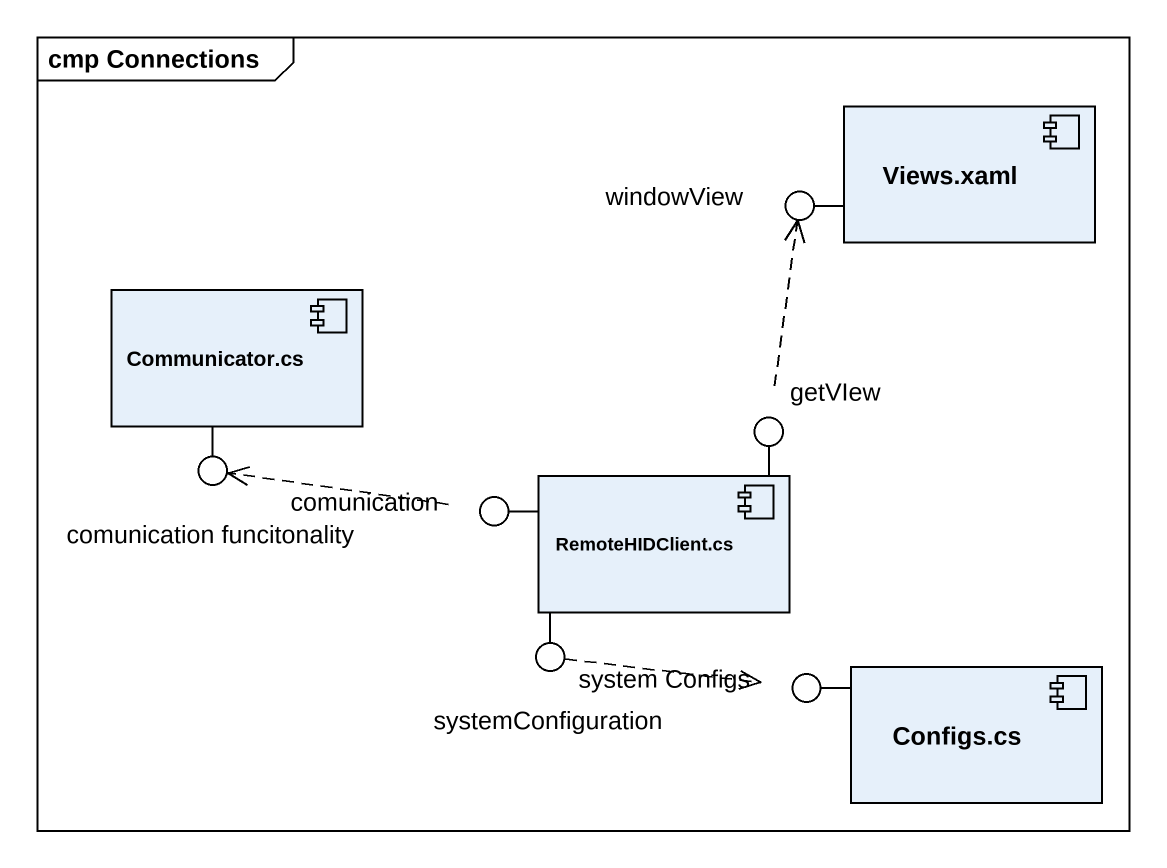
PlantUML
@startuml
mainframe cmp Connections
component "Views.xaml" as Views_xaml
() windowView
component "Communicator.cs" as Communicator_cs
() "comunication funcitonality" as comunication_funcitonality
() getVIew
() comunication
component "RemoteHIDClient.cs" as RemoteHIDClient_cs
() systemConfiguration
() "system Configs" as system_Configs
component "Configs.cs" as Configs_cs
Views_xaml -left- windowView
Communicator_cs -- comunication_funcitonality
RemoteHIDClient_cs -up- getVIew
RemoteHIDClient_cs -left- comunication
RemoteHIDClient_cs -- systemConfiguration
Configs_cs -left- system_Configs
getVIew .up.> windowView
comunication .left.> comunication_funcitonality
systemConfiguration .right.> system_Configs
@enduml
